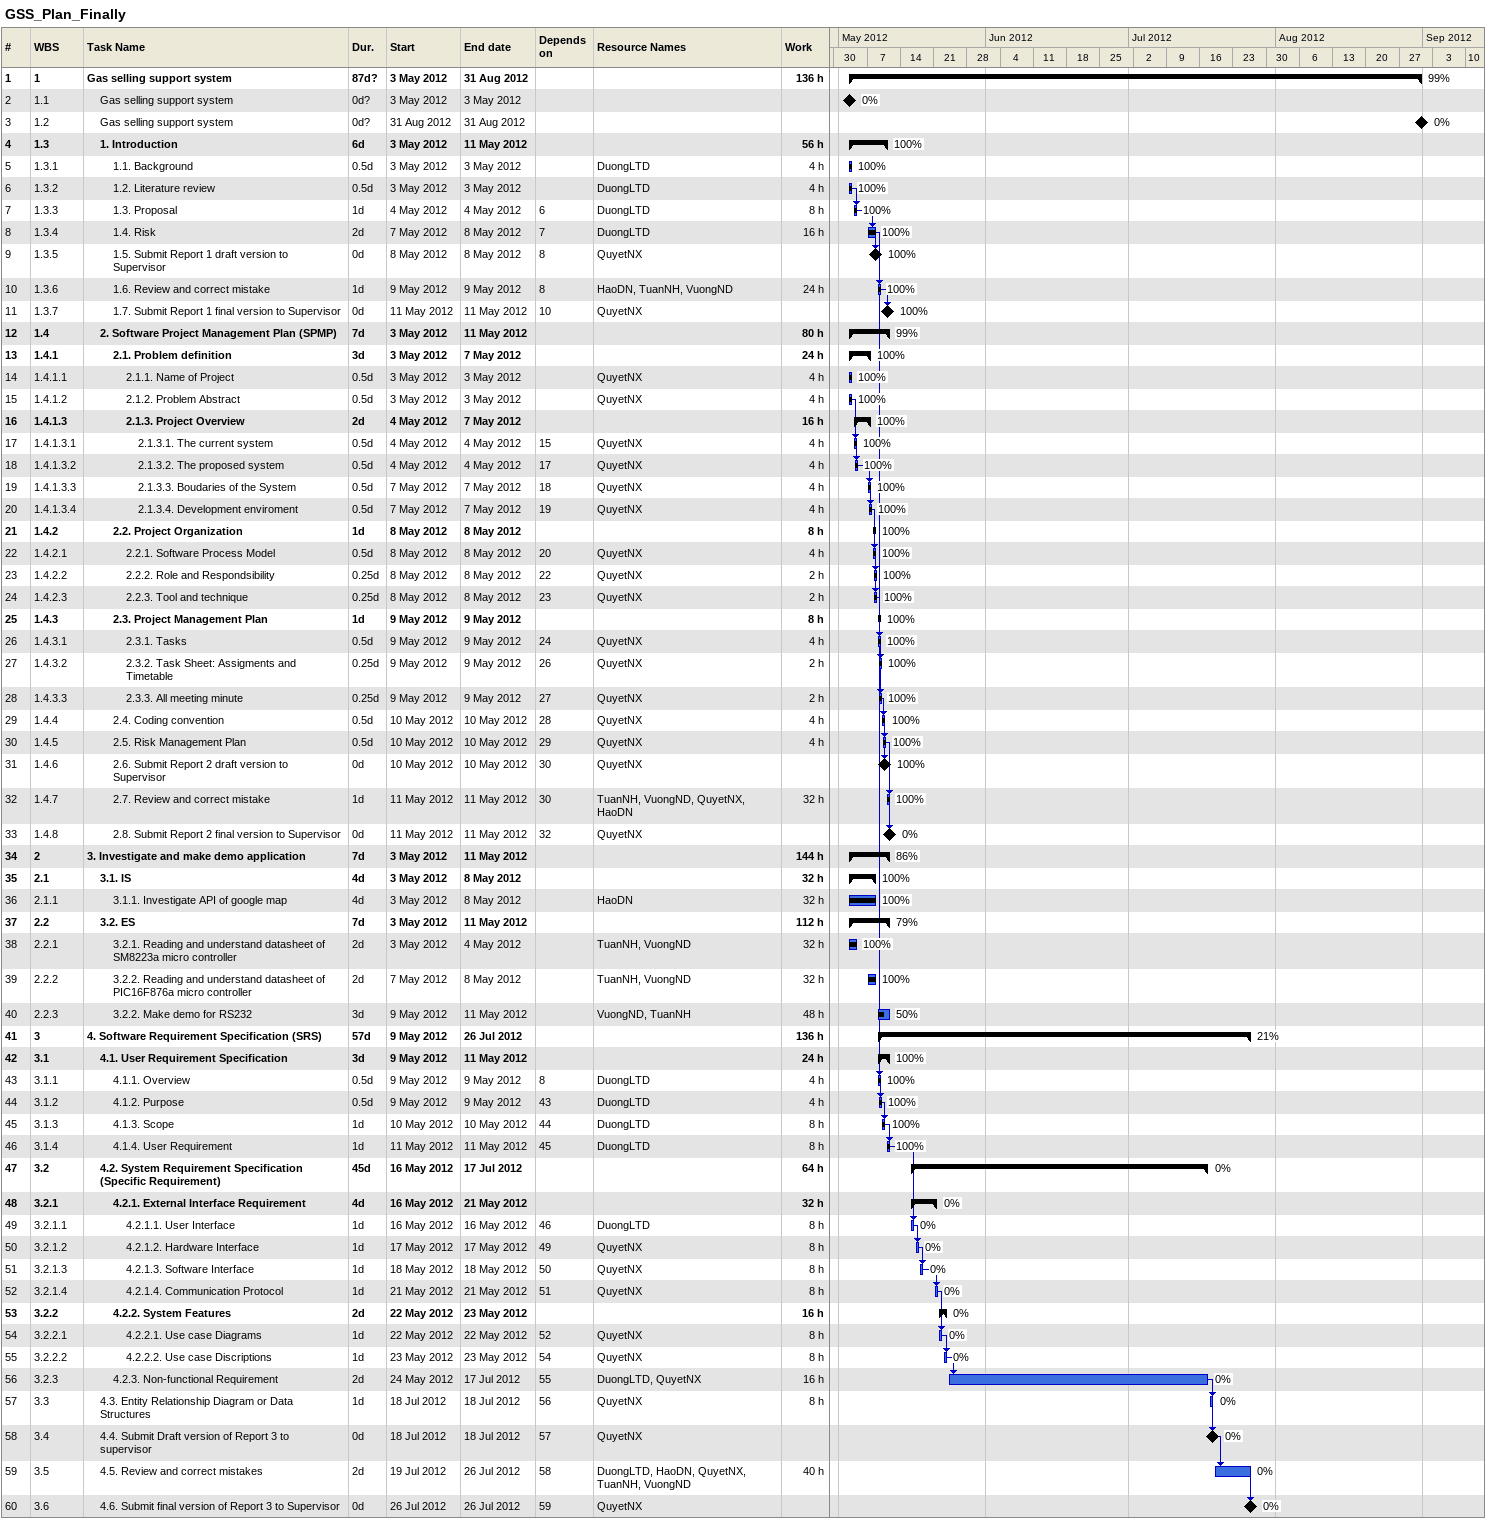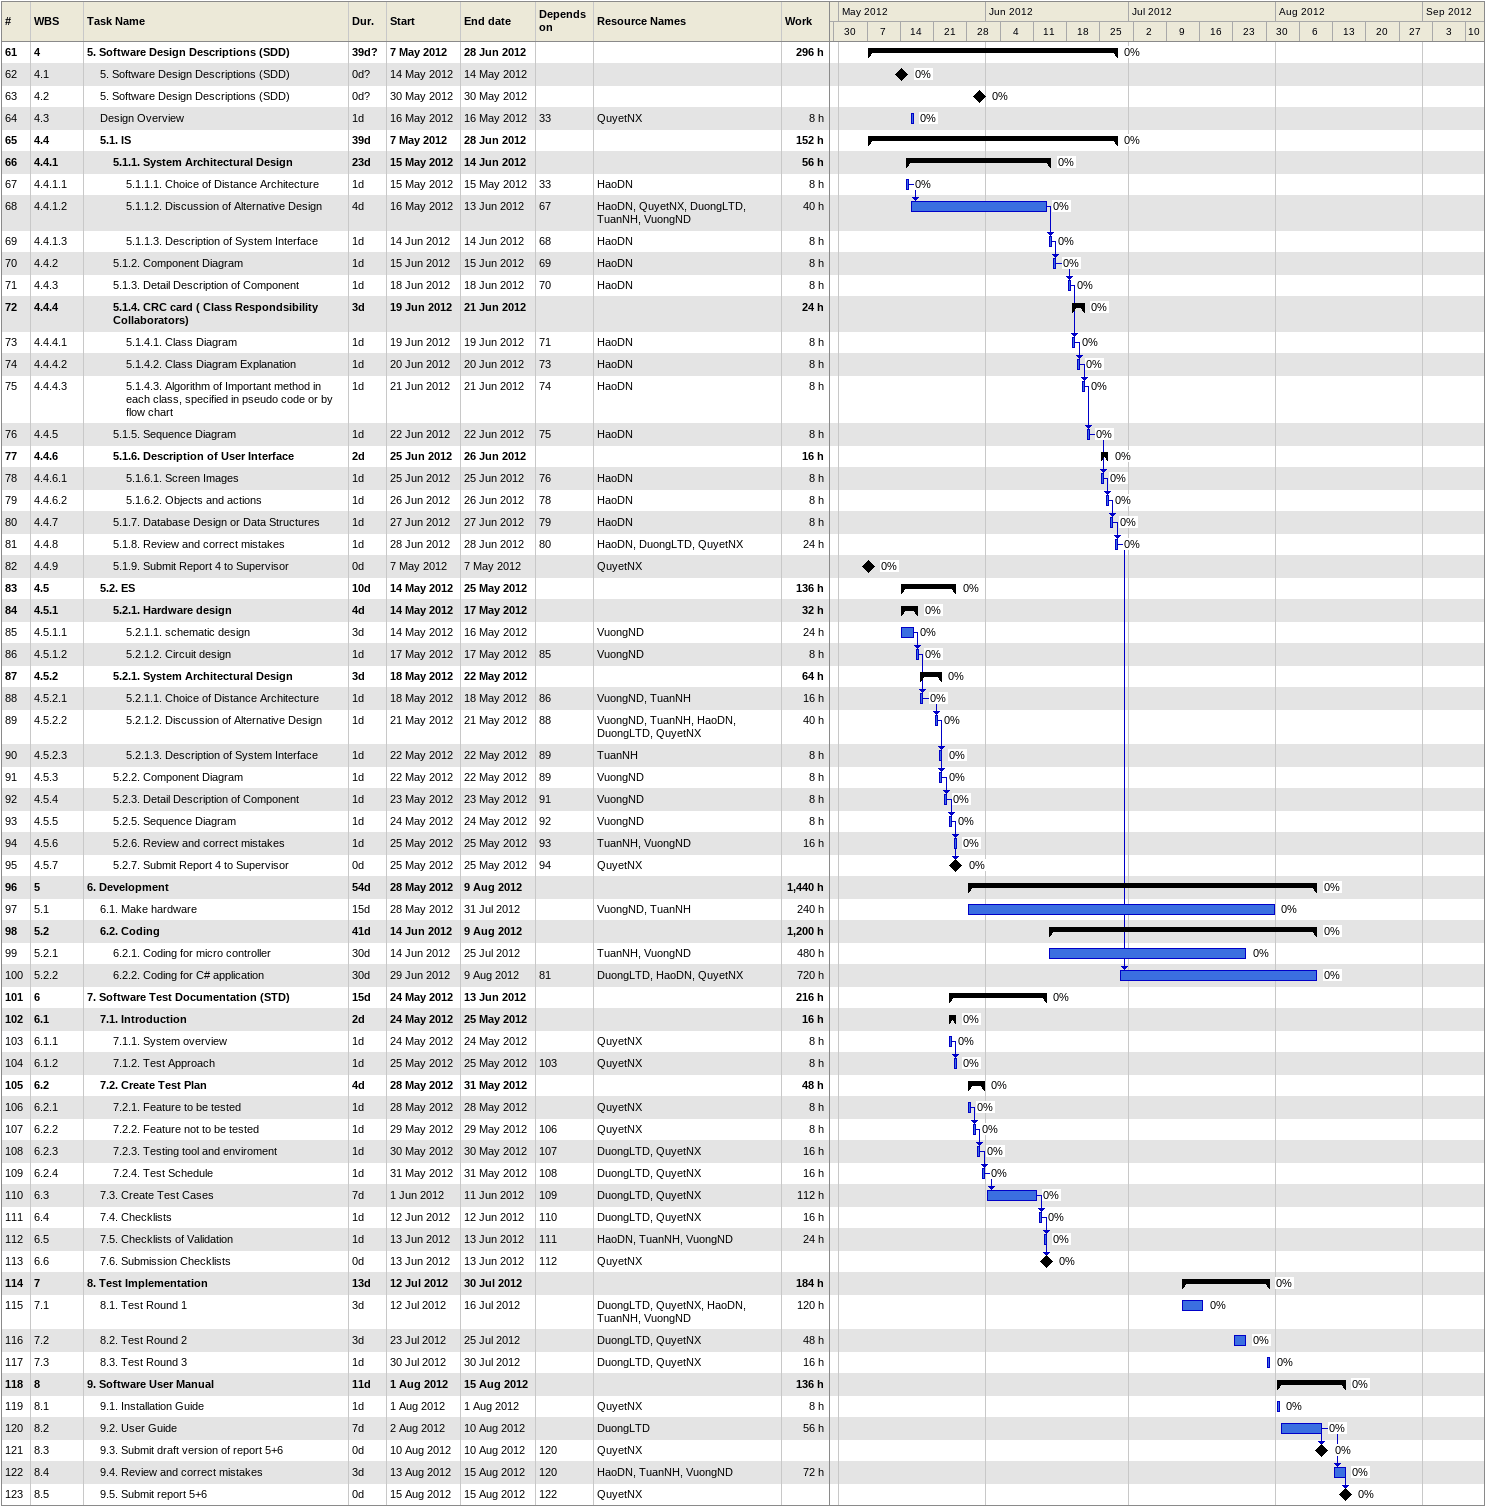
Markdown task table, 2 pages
GSS_Plan_Finally

| ID | WBS | Task | Duration | Start | Finish | Predecessors | Resources | % complete | Work (h) |
|---|---|---|---|---|---|---|---|---|---|
| 1 | 1 | **Gas selling support system** | 87d? | 2012-05-03 | 2012-08-31 |  |  | 99 | 136 |
| 2 | 1.1 | Gas selling support system | 0d? | 2012-05-03 | 2012-05-03 |  |  | 0 |  |
| 3 | 1.2 | Gas selling support system | 0d? | 2012-08-31 | 2012-08-31 |  |  | 0 |  |
| 4 | 1.3 | **1. Introduction** | 6d | 2012-05-03 | 2012-05-11 |  |  | 100 | 56 |
| 5 | 1.3.1 | 1.1. Background | 0.5d | 2012-05-03 | 2012-05-03 |  | DuongLTD | 100 | 4 |
| 6 | 1.3.2 | 1.2. Literature review | 0.5d | 2012-05-03 | 2012-05-03 |  | DuongLTD | 100 | 4 |
| 7 | 1.3.3 | 1.3. Proposal | 1d | 2012-05-04 | 2012-05-04 | 6 | DuongLTD | 100 | 8 |
| 8 | 1.3.4 | 1.4. Risk | 2d | 2012-05-07 | 2012-05-08 | 7 | DuongLTD | 100 | 16 |
| 9 | 1.3.5 | 1.5. Submit Report 1 draft version to Supervisor | 0d | 2012-05-08 | 2012-05-08 | 8 | QuyetNX | 100 |  |
| 10 | 1.3.6 | 1.6. Review and correct mistake | 1d | 2012-05-09 | 2012-05-09 | 8 | HaoDN, TuanNH, VuongND | 100 | 24 |
| 11 | 1.3.7 | 1.7. Submit Report 1 final version to Supervisor | 0d | 2012-05-11 | 2012-05-11 | 10 | QuyetNX | 100 |  |
| 12 | 1.4 | **2. Software Project Management Plan (SPMP)** | 7d | 2012-05-03 | 2012-05-11 |  |  | 99 | 80 |
| 13 | 1.4.1 | **2.1. Problem definition** | 3d | 2012-05-03 | 2012-05-07 |  |  | 100 | 24 |
| 14 | 1.4.1.1 | 2.1.1. Name of Project | 0.5d | 2012-05-03 | 2012-05-03 |  | QuyetNX | 100 | 4 |
| 15 | 1.4.1.2 | 2.1.2. Problem Abstract | 0.5d | 2012-05-03 | 2012-05-03 |  | QuyetNX | 100 | 4 |
| 16 | 1.4.1.3 | **2.1.3. Project Overview** | 2d | 2012-05-04 | 2012-05-07 |  |  | 100 | 16 |
| 17 | 1.4.1.3.1 | 2.1.3.1. The current system | 0.5d | 2012-05-04 | 2012-05-04 | 15 | QuyetNX | 100 | 4 |
| 18 | 1.4.1.3.2 | 2.1.3.2. The proposed system | 0.5d | 2012-05-04 | 2012-05-04 | 17 | QuyetNX | 100 | 4 |
| 19 | 1.4.1.3.3 | 2.1.3.3. Boudaries of the System | 0.5d | 2012-05-07 | 2012-05-07 | 18 | QuyetNX | 100 | 4 |
| 20 | 1.4.1.3.4 | 2.1.3.4. Development enviroment | 0.5d | 2012-05-07 | 2012-05-07 | 19 | QuyetNX | 100 | 4 |
| 21 | 1.4.2 | **2.2. Project Organization** | 1d | 2012-05-08 | 2012-05-08 |  |  | 100 | 8 |
| 22 | 1.4.2.1 | 2.2.1. Software Process Model | 0.5d | 2012-05-08 | 2012-05-08 | 20 | QuyetNX | 100 | 4 |
| 23 | 1.4.2.2 | 2.2.2. Role and Respondsibility | 0.25d | 2012-05-08 | 2012-05-08 | 22 | QuyetNX | 100 | 2 |
| 24 | 1.4.2.3 | 2.2.3. Tool and technique | 0.25d | 2012-05-08 | 2012-05-08 | 23 | QuyetNX | 100 | 2 |
| 25 | 1.4.3 | **2.3. Project Management Plan** | 1d | 2012-05-09 | 2012-05-09 |  |  | 100 | 8 |
| 26 | 1.4.3.1 | 2.3.1. Tasks | 0.5d | 2012-05-09 | 2012-05-09 | 24 | QuyetNX | 100 | 4 |
| 27 | 1.4.3.2 | 2.3.2. Task Sheet: Assigments and Timetable | 0.25d | 2012-05-09 | 2012-05-09 | 26 | QuyetNX | 100 | 2 |
| 28 | 1.4.3.3 | 2.3.3. All meeting minute | 0.25d | 2012-05-09 | 2012-05-09 | 27 | QuyetNX | 100 | 2 |
| 29 | 1.4.4 | 2.4. Coding convention | 0.5d | 2012-05-10 | 2012-05-10 | 28 | QuyetNX | 100 | 4 |
| 30 | 1.4.5 | 2.5. Risk Management Plan | 0.5d | 2012-05-10 | 2012-05-10 | 29 | QuyetNX | 100 | 4 |
| 31 | 1.4.6 | 2.6. Submit Report 2 draft version to Supervisor | 0d | 2012-05-10 | 2012-05-10 | 30 | QuyetNX | 100 |  |
| 32 | 1.4.7 | 2.7. Review and correct mistake | 1d | 2012-05-11 | 2012-05-11 | 30 | TuanNH, VuongND, QuyetNX, HaoDN | 100 | 32 |
| 33 | 1.4.8 | 2.8. Submit Report 2 final version to Supervisor | 0d | 2012-05-11 | 2012-05-11 | 32 | QuyetNX | 0 |  |
| 34 | 2 | **3. Investigate and make demo application** | 7d | 2012-05-03 | 2012-05-11 |  |  | 86 | 144 |
| 35 | 2.1 | **3.1. IS** | 4d | 2012-05-03 | 2012-05-08 |  |  | 100 | 32 |
| 36 | 2.1.1 | 3.1.1. Investigate API of google map | 4d | 2012-05-03 | 2012-05-08 |  | HaoDN | 100 | 32 |
| 37 | 2.2 | **3.2. ES** | 7d | 2012-05-03 | 2012-05-11 |  |  | 79 | 112 |
| 38 | 2.2.1 | 3.2.1. Reading and understand datasheet of SM8223a micro controller | 2d | 2012-05-03 | 2012-05-04 |  | TuanNH, VuongND | 100 | 32 |
| 39 | 2.2.2 | 3.2.2. Reading and understand datasheet of PIC16F876a micro controller | 2d | 2012-05-07 | 2012-05-08 |  | TuanNH, VuongND | 100 | 32 |
| 40 | 2.2.3 | 3.2.2. Make demo for RS232 | 3d | 2012-05-09 | 2012-05-11 |  | VuongND, TuanNH | 50 | 48 |
| 41 | 3 | **4. Software Requirement Specification (SRS)** | 57d | 2012-05-09 | 2012-07-26 |  |  | 21 | 136 |
| 42 | 3.1 | **4.1. User Requirement Specification** | 3d | 2012-05-09 | 2012-05-11 |  |  | 100 | 24 |
| 43 | 3.1.1 | 4.1.1. Overview | 0.5d | 2012-05-09 | 2012-05-09 | 8 | DuongLTD | 100 | 4 |
| 44 | 3.1.2 | 4.1.2. Purpose | 0.5d | 2012-05-09 | 2012-05-09 | 43 | DuongLTD | 100 | 4 |
| 45 | 3.1.3 | 4.1.3. Scope | 1d | 2012-05-10 | 2012-05-10 | 44 | DuongLTD | 100 | 8 |
| 46 | 3.1.4 | 4.1.4. User Requirement | 1d | 2012-05-11 | 2012-05-11 | 45 | DuongLTD | 100 | 8 |
| 47 | 3.2 | **4.2. System Requirement Specification (Specific Requirement)** | 45d | 2012-05-16 | 2012-07-17 |  |  | 0 | 64 |
| 48 | 3.2.1 | **4.2.1. External Interface Requirement** | 4d | 2012-05-16 | 2012-05-21 |  |  | 0 | 32 |
| 49 | 3.2.1.1 | 4.2.1.1. User Interface | 1d | 2012-05-16 | 2012-05-16 | 46 | DuongLTD | 0 | 8 |
| 50 | 3.2.1.2 | 4.2.1.2. Hardware Interface | 1d | 2012-05-17 | 2012-05-17 | 49 | QuyetNX | 0 | 8 |
| 51 | 3.2.1.3 | 4.2.1.3. Software Interface | 1d | 2012-05-18 | 2012-05-18 | 50 | QuyetNX | 0 | 8 |
| 52 | 3.2.1.4 | 4.2.1.4. Communication Protocol | 1d | 2012-05-21 | 2012-05-21 | 51 | QuyetNX | 0 | 8 |
| 53 | 3.2.2 | **4.2.2. System Features** | 2d | 2012-05-22 | 2012-05-23 |  |  | 0 | 16 |
| 54 | 3.2.2.1 | 4.2.2.1. Use case Diagrams | 1d | 2012-05-22 | 2012-05-22 | 52 | QuyetNX | 0 | 8 |
| 55 | 3.2.2.2 | 4.2.2.2. Use case Discriptions | 1d | 2012-05-23 | 2012-05-23 | 54 | QuyetNX | 0 | 8 |
| 56 | 3.2.3 | 4.2.3. Non-functional Requirement | 2d | 2012-05-24 | 2012-07-17 | 55 | DuongLTD, QuyetNX | 0 | 16 |
| 57 | 3.3 | 4.3. Entity Relationship Diagram or Data Structures | 1d | 2012-07-18 | 2012-07-18 | 56 | QuyetNX | 0 | 8 |
| 58 | 3.4 | 4.4. Submit Draft version of Report 3 to supervisor | 0d | 2012-07-18 | 2012-07-18 | 57 | QuyetNX | 0 |  |
| 59 | 3.5 | 4.5. Review and correct mistakes | 2d | 2012-07-19 | 2012-07-26 | 58 | DuongLTD, HaoDN, QuyetNX, TuanNH, VuongND | 0 | 40 |
| 60 | 3.6 | 4.6. Submit final version of Report 3 to Supervisor | 0d | 2012-07-26 | 2012-07-26 | 59 | QuyetNX | 0 |  |
| 61 | 4 | **5. Software Design Descriptions (SDD)** | 39d? | 2012-05-07 | 2012-06-28 |  |  | 0 | 296 |
| 62 | 4.1 | 5. Software Design Descriptions (SDD) | 0d? | 2012-05-14 | 2012-05-14 |  |  | 0 |  |
| 63 | 4.2 | 5. Software Design Descriptions (SDD) | 0d? | 2012-05-30 | 2012-05-30 |  |  | 0 |  |
| 64 | 4.3 | Design Overview | 1d | 2012-05-16 | 2012-05-16 | 33 | QuyetNX | 0 | 8 |
| 65 | 4.4 | **5.1. IS** | 39d | 2012-05-07 | 2012-06-28 |  |  | 0 | 152 |
| 66 | 4.4.1 | **5.1.1. System Architectural Design** | 23d | 2012-05-15 | 2012-06-14 |  |  | 0 | 56 |
| 67 | 4.4.1.1 | 5.1.1.1. Choice of Distance Architecture | 1d | 2012-05-15 | 2012-05-15 | 33 | HaoDN | 0 | 8 |
| 68 | 4.4.1.2 | 5.1.1.2. Discussion of Alternative Design | 4d | 2012-05-16 | 2012-06-13 | 67 | HaoDN, QuyetNX, DuongLTD, TuanNH, VuongND | 0 | 40 |
| 69 | 4.4.1.3 | 5.1.1.3. Description of System Interface | 1d | 2012-06-14 | 2012-06-14 | 68 | HaoDN | 0 | 8 |
| 70 | 4.4.2 | 5.1.2. Component Diagram | 1d | 2012-06-15 | 2012-06-15 | 69 | HaoDN | 0 | 8 |
| 71 | 4.4.3 | 5.1.3. Detail Description of Component | 1d | 2012-06-18 | 2012-06-18 | 70 | HaoDN | 0 | 8 |
| 72 | 4.4.4 | **5.1.4. CRC card ( Class Respondsibility Collaborators)** | 3d | 2012-06-19 | 2012-06-21 |  |  | 0 | 24 |
| 73 | 4.4.4.1 | 5.1.4.1. Class Diagram | 1d | 2012-06-19 | 2012-06-19 | 71 | HaoDN | 0 | 8 |
| 74 | 4.4.4.2 | 5.1.4.2. Class Diagram Explanation | 1d | 2012-06-20 | 2012-06-20 | 73 | HaoDN | 0 | 8 |
| 75 | 4.4.4.3 | 5.1.4.3. Algorithm of Important method in each class, specified in pseudo code or by flow chart | 1d | 2012-06-21 | 2012-06-21 | 74 | HaoDN | 0 | 8 |
| 76 | 4.4.5 | 5.1.5. Sequence Diagram | 1d | 2012-06-22 | 2012-06-22 | 75 | HaoDN | 0 | 8 |
| 77 | 4.4.6 | **5.1.6. Description of User Interface** | 2d | 2012-06-25 | 2012-06-26 |  |  | 0 | 16 |
| 78 | 4.4.6.1 | 5.1.6.1. Screen Images | 1d | 2012-06-25 | 2012-06-25 | 76 | HaoDN | 0 | 8 |
| 79 | 4.4.6.2 | 5.1.6.2. Objects and actions | 1d | 2012-06-26 | 2012-06-26 | 78 | HaoDN | 0 | 8 |
| 80 | 4.4.7 | 5.1.7. Database Design or Data Structures | 1d | 2012-06-27 | 2012-06-27 | 79 | HaoDN | 0 | 8 |
| 81 | 4.4.8 | 5.1.8. Review and correct mistakes | 1d | 2012-06-28 | 2012-06-28 | 80 | HaoDN, DuongLTD, QuyetNX | 0 | 24 |
| 82 | 4.4.9 | 5.1.9. Submit Report 4 to Supervisor | 0d | 2012-05-07 | 2012-05-07 |  | QuyetNX | 0 |  |
| 83 | 4.5 | **5.2. ES** | 10d | 2012-05-14 | 2012-05-25 |  |  | 0 | 136 |
| 84 | 4.5.1 | **5.2.1. Hardware design** | 4d | 2012-05-14 | 2012-05-17 |  |  | 0 | 32 |
| 85 | 4.5.1.1 | 5.2.1.1. schematic design | 3d | 2012-05-14 | 2012-05-16 |  | VuongND | 0 | 24 |
| 86 | 4.5.1.2 | 5.2.1.2. Circuit design | 1d | 2012-05-17 | 2012-05-17 | 85 | VuongND | 0 | 8 |
| 87 | 4.5.2 | **5.2.1. System Architectural Design** | 3d | 2012-05-18 | 2012-05-22 |  |  | 0 | 64 |
| 88 | 4.5.2.1 | 5.2.1.1. Choice of Distance Architecture | 1d | 2012-05-18 | 2012-05-18 | 86 | VuongND, TuanNH | 0 | 16 |
| 89 | 4.5.2.2 | 5.2.1.2. Discussion of Alternative Design | 1d | 2012-05-21 | 2012-05-21 | 88 | VuongND, TuanNH, HaoDN, DuongLTD, QuyetNX | 0 | 40 |
| 90 | 4.5.2.3 | 5.2.1.3. Description of System Interface | 1d | 2012-05-22 | 2012-05-22 | 89 | TuanNH | 0 | 8 |
| 91 | 4.5.3 | 5.2.2. Component Diagram | 1d | 2012-05-22 | 2012-05-22 | 89 | VuongND | 0 | 8 |
| 92 | 4.5.4 | 5.2.3. Detail Description of Component | 1d | 2012-05-23 | 2012-05-23 | 91 | VuongND | 0 | 8 |
| 93 | 4.5.5 | 5.2.5. Sequence Diagram | 1d | 2012-05-24 | 2012-05-24 | 92 | VuongND | 0 | 8 |
| 94 | 4.5.6 | 5.2.6. Review and correct mistakes | 1d | 2012-05-25 | 2012-05-25 | 93 | TuanNH, VuongND | 0 | 16 |
| 95 | 4.5.7 | 5.2.7. Submit Report 4 to Supervisor | 0d | 2012-05-25 | 2012-05-25 | 94 | QuyetNX | 0 |  |
| 96 | 5 | **6. Development** | 54d | 2012-05-28 | 2012-08-09 |  |  | 0 | 1440 |
| 97 | 5.1 | 6.1. Make hardware | 15d | 2012-05-28 | 2012-07-31 |  | VuongND, TuanNH | 0 | 240 |
| 98 | 5.2 | **6.2. Coding** | 41d | 2012-06-14 | 2012-08-09 |  |  | 0 | 1200 |
| 99 | 5.2.1 | 6.2.1. Coding for micro controller | 30d | 2012-06-14 | 2012-07-25 |  | TuanNH, VuongND | 0 | 480 |
| 100 | 5.2.2 | 6.2.2. Coding for C# application | 30d | 2012-06-29 | 2012-08-09 | 81 | DuongLTD, HaoDN, QuyetNX | 0 | 720 |
| 101 | 6 | **7. Software Test Documentation (STD)** | 15d | 2012-05-24 | 2012-06-13 |  |  | 0 | 216 |
| 102 | 6.1 | **7.1. Introduction** | 2d | 2012-05-24 | 2012-05-25 |  |  | 0 | 16 |
| 103 | 6.1.1 | 7.1.1. System overview | 1d | 2012-05-24 | 2012-05-24 |  | QuyetNX | 0 | 8 |
| 104 | 6.1.2 | 7.1.2. Test Approach | 1d | 2012-05-25 | 2012-05-25 | 103 | QuyetNX | 0 | 8 |
| 105 | 6.2 | **7.2. Create Test Plan** | 4d | 2012-05-28 | 2012-05-31 |  |  | 0 | 48 |
| 106 | 6.2.1 | 7.2.1. Feature to be tested | 1d | 2012-05-28 | 2012-05-28 |  | QuyetNX | 0 | 8 |
| 107 | 6.2.2 | 7.2.2. Feature not to be tested | 1d | 2012-05-29 | 2012-05-29 | 106 | QuyetNX | 0 | 8 |
| 108 | 6.2.3 | 7.2.3. Testing tool and enviroment | 1d | 2012-05-30 | 2012-05-30 | 107 | DuongLTD, QuyetNX | 0 | 16 |
| 109 | 6.2.4 | 7.2.4. Test Schedule | 1d | 2012-05-31 | 2012-05-31 | 108 | DuongLTD, QuyetNX | 0 | 16 |
| 110 | 6.3 | 7.3. Create Test Cases | 7d | 2012-06-01 | 2012-06-11 | 109 | DuongLTD, QuyetNX | 0 | 112 |
| 111 | 6.4 | 7.4. Checklists | 1d | 2012-06-12 | 2012-06-12 | 110 | DuongLTD, QuyetNX | 0 | 16 |
| 112 | 6.5 | 7.5. Checklists of Validation | 1d | 2012-06-13 | 2012-06-13 | 111 | HaoDN, TuanNH, VuongND | 0 | 24 |
| 113 | 6.6 | 7.6. Submission Checklists | 0d | 2012-06-13 | 2012-06-13 | 112 | QuyetNX | 0 |  |
| 114 | 7 | **8. Test Implementation** | 13d | 2012-07-12 | 2012-07-30 |  |  | 0 | 184 |
| 115 | 7.1 | 8.1. Test Round 1 | 3d | 2012-07-12 | 2012-07-16 |  | DuongLTD, QuyetNX, HaoDN, TuanNH, VuongND | 0 | 120 |
| 116 | 7.2 | 8.2. Test Round 2 | 3d | 2012-07-23 | 2012-07-25 |  | DuongLTD, QuyetNX | 0 | 48 |
| 117 | 7.3 | 8.3. Test Round 3 | 1d | 2012-07-30 | 2012-07-30 |  | DuongLTD, QuyetNX | 0 | 16 |
| 118 | 8 | **9. Software User Manual** | 11d | 2012-08-01 | 2012-08-15 |  |  | 0 | 136 |
| 119 | 8.1 | 9.1. Installation Guide | 1d | 2012-08-01 | 2012-08-01 |  | QuyetNX | 0 | 8 |
| 120 | 8.2 | 9.2. User Guide | 7d | 2012-08-02 | 2012-08-10 |  | DuongLTD | 0 | 56 |
| 121 | 8.3 | 9.3. Submit draft version of report 5+6 | 0d | 2012-08-10 | 2012-08-10 | 120 | QuyetNX | 0 |  |
| 122 | 8.4 | 9.4. Review and correct mistakes | 3d | 2012-08-13 | 2012-08-15 | 120 | HaoDN, TuanNH, VuongND | 0 | 72 |
| 123 | 8.5 | 9.5. Submit report 5+6 | 0d | 2012-08-15 | 2012-08-15 | 122 | QuyetNX | 0 |  |
